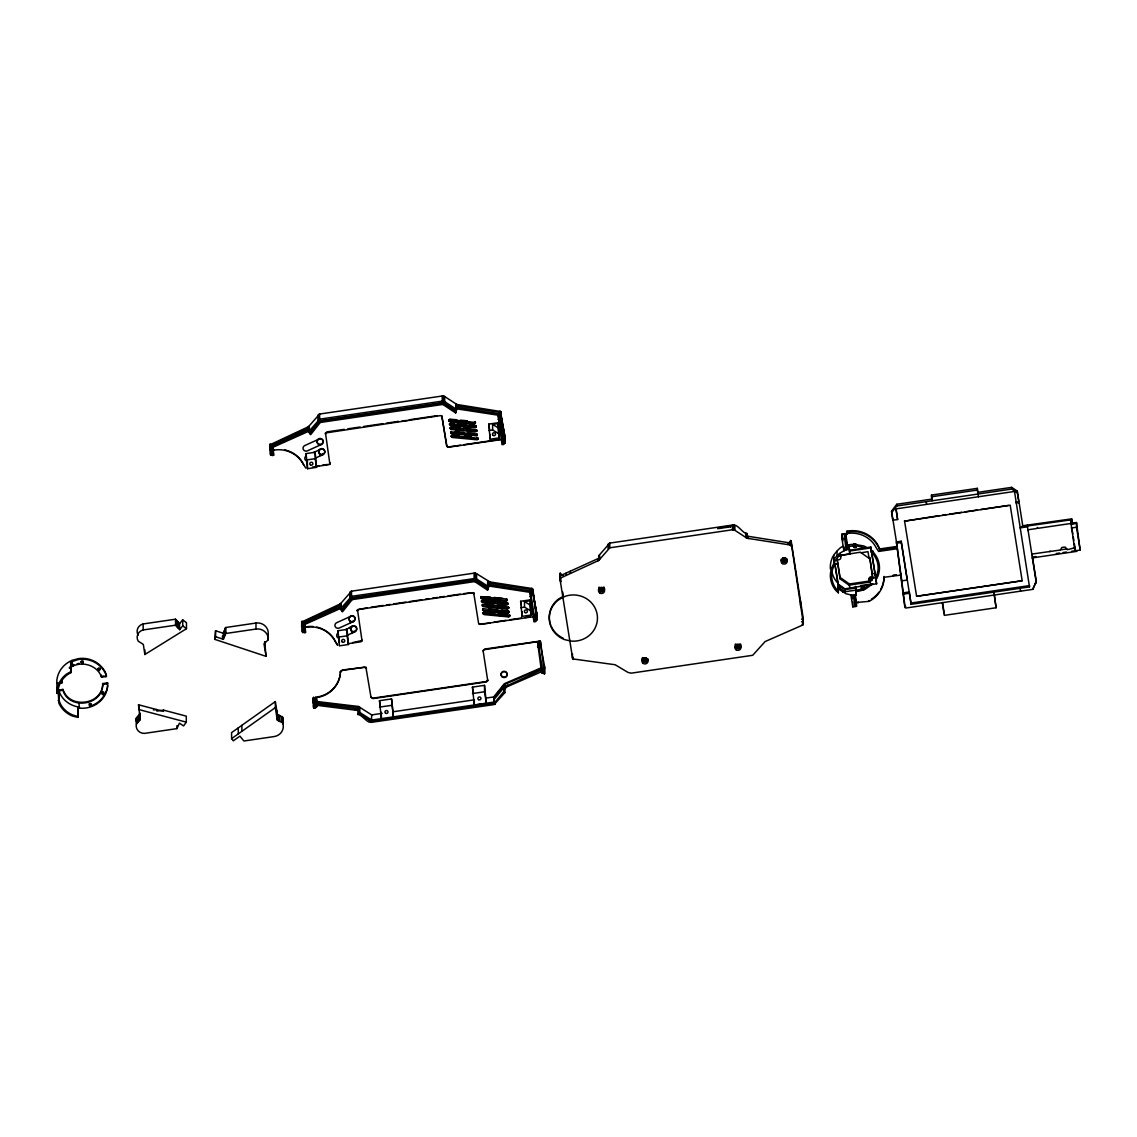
<?xml version="1.0" encoding="UTF-8"?>
<svg xmlns="http://www.w3.org/2000/svg" width="1137" height="1137" viewBox="0 0 1137 1137"><rect width="100%" height="100%" fill="white"/><g stroke="black" fill="none" stroke-linecap="round" stroke-linejoin="round"><path stroke-width="1.5" d="M503.009 426.389L504.913 440.403L504.572 434.917M534.902 603.534L536.806 617.562L536.465 612.061M340.389 671.995L340.304 674.17A27.842 26.734 -0.3 0 1 316.697 697.549L316.768 706.631L315.432 707.939C315.333 692.646 310.5 711.421 315.432 707.512L314.622 702.41M215.575 630.737L214.68 639.321L266.072 656.362L264.068 643.784L268.233 639.79L268.247 633.011A10.659 10.233 -0.3 0 0 267.039 628.434L266.157 627.084A10.659 10.233 -0.3 0 0 255.967 623.048L225.609 627.525L223.364 633.309L223.392 639.307L215.618 636.72L215.575 630.737L223.364 633.309M268.233 639.79L268.275 639.008A10.659 10.233 -0.3 0 0 267.067 634.432L266.186 633.082A10.659 10.233 -0.3 0 0 255.996 629.045L225.652 633.508L223.392 639.307M269.725 444.922L308.539 426.659L319.611 414.039L442.222 396.003L444.666 396.543L456.847 404.474L500.507 411.495L504.956 436.978L504.942 442.762L503.279 444.468L502.028 444.652L497.992 414.309L498.518 417.663M273.605 455.368L272.979 446.429L273.605 455.368L270.492 454.729L270.222 443.998M301.618 622.067L340.432 603.818L351.504 591.183L474.115 573.147L476.559 573.688L489.948 581.945L532.272 588.554L536.849 614.122L536.039 615.785M302.144 626.288L303.522 627.283L304.247 632.385L302.385 631.874L302.115 621.143M788.168 543.372L790.911 540.757L803.276 623.048L802.523 625.137L765.102 641.566L752.708 655.296L631.277 673.147L628.093 672.479L615.174 664.747L572.693 658.906L559.93 578.69L560.001 573.432L563.156 575.478M340.389 672.436L340.475 671.526M313.201 698.274L316.683 697.109A27.842 26.734 -0.3 0 0 340.304 673.744M344.284 429.331L326.76 431.904L325.438 434.078L325.452 433.055M330.085 463.811L330.1 462.958L329.147 464.621L312.448 467.08M357.501 609.83L361.992 640.529L352.683 642.576M357.316 610.398L357.331 611.223L357.345 610.199M504.956 437.404L504.345 443.657M487.531 681.219L487.688 679.94L486.522 681.902L372.908 698.601L370.989 697.251L372.908 698.175L486.522 681.475L487.702 680.281M316.74 702.353L358.453 707.342L359.789 708.195L357.913 710.639L357.942 714.491C361.495 714.05 369.568 726.046 371.401 721L406.549 715.827M801.585 619.096L802.992 619.821L803.262 618.343L791.21 541.439M61.782 681.56L62.293 679.556M89.169 704.741C89.397 708.664 93.419 703.277 89.525 704.286C87.506 703.234 93.689 703.107 90.406 705.366M102.714 685.042C100.994 705.423 69.03 708.82 62.961 689.42L58.058 690.131M350.807 627.823L350.608 628.775A3.056 2.928 -0.3 0 0 351.845 631.461L352.541 631.831A3.056 2.928 -0.3 0 0 356.677 629.415A3.056 2.928 -0.3 0 0 353.181 626.203L353.181 625.776M456.818 419.809L449.755 419.141L448.845 420.761M448.831 420.491L449.755 419.567L475.365 422.523M449.527 424.229L450.494 425.38L475.209 427.725L476.133 426.375M450.252 428.279L451.176 426.929L460.002 427.768M451.29 436.295L452.213 434.945L459.277 435.613M448.845 420.335L449.811 421.656L474.527 423.987L475.451 422.637M450.337 428.82L450.323 427.583L451.218 429.445L475.948 431.776L476.872 430.426M477.298 434.689L477.298 435.116M451.29 436.139L452.256 437.447L476.986 439.792L477.895 438.441M477.497 439.578L477.895 438.171M480.724 597.636L481.136 596.513M508.694 607.84L507.841 608.494L483.111 606.163L482.216 605.168L483.069 604.5L508.324 607.044M482.585 609.972C484.177 606.661 481.591 610.057 483.552 610.853L508.267 613.198L509.191 611.834M483.182 613.44L483.58 612.303L483.182 613.71M480.809 598.176L480.795 596.939L481.704 598.801L506.42 601.146L507.344 599.782M508.026 603.52L507.102 604.87L482.386 602.539L481.42 601.374L482.344 600.45L507.059 602.781L508.026 603.676M482.557 604.728L483.111 606.589L507.841 608.935L508.765 607.57M509.788 615.586L508.879 616.51L483.268 613.554M483.182 613.284L484.149 614.605L508.879 616.936L509.788 615.316M853.432 546.215C854.598 541.34 852.054 547.721 855.18 547.437C859.515 543.642 849.609 543.927 847.534 545.433L847.548 549.285L849.055 549.057L849.041 545.206L849.836 554.003L837.045 555.894L837.017 551.175M873.131 552.71L871.539 554.486L873.131 553.563L872.264 550.805L874.083 553.179A24.573 23.579 -0.3 0 1 877.792 576.487L876.044 579.543M873.131 553.563L873.216 551.957M876.599 575.947L878.02 570.362A23.266 22.328 -0.3 0 0 873.06 553.961L872.932 553.037M282.672 723.786L283.085 722.251A10.659 10.233 -0.3 0 0 282.815 717.532L277.314 714.178L275.31 701.6L231.578 732.626L231.607 738.624L233.298 740.841L239.921 736.136L243.886 741.011L274.23 736.549A10.659 10.233 -0.3 0 0 282.701 729.769L283.127 728.234A10.659 10.233 -0.3 0 0 282.857 723.53L282.53 716.793M442.847 404.445L455.653 412.958L456.264 411.082L443.288 402.626L319.511 420.832L309.591 433.453L310.628 434.689L320.264 422.481L442.847 404.445L443.714 396.102M488.157 588.227L488.768 586.763L475.621 578.392L474.74 581.59L352.157 599.625L342.521 611.834L341.484 610.612L351.404 597.977L475.181 579.771L488.157 588.227L487.546 590.117L474.74 581.59M733.45 526.545C735.468 521.187 743.385 534.418 747.023 533.537L747.052 538.242L790.002 544.964L791.238 546.144M329.886 464.194L325.523 433.296M483.154 650.876L484.76 649.042L539.819 641.126L544.722 667.192L543.969 670.574M530.41 594.822L529.885 591.453L533.921 621.797L535.172 621.612L536.877 619.693L532.926 589.534M560.001 573.432L559.93 578.69M559.944 578.321L598.744 560.427L609.816 547.807L732.427 529.771L734.872 530.311L747.052 538.242M214.68 639.321L215.618 636.72M340.56 671.285L340.418 672.18L342.28 669.991L365.901 667.177L370.989 697.251M483.467 649.781L537.503 641.709L541.667 672.777L544.481 673.815L540.643 641.879M317.237 705.366L357.274 710.383L358.453 707.342L358.453 706.475L316.74 701.501L316.114 697.592M456.264 411.082L456.847 404.474M746.412 535.001L747.023 533.537M746.426 537.559L747.037 536.11L790.57 543.031M136.355 724.127L140.235 719.536L140.192 713.539L136.326 718.129L136.355 724.127A7.931 7.604 -0.3 0 0 144.598 733.379L176.96 728.618L179.419 723.16L183.597 725.918L186.312 722.151L186.283 716.154L163.529 710.113L156.863 711.094M330.028 463.512L329.147 464.194M357.416 610.441L358.652 609.489L472.452 592.747L473.802 593.457L478.578 623.232L479.587 624.44L533.893 616.652L533.352 613.298M340.56 671.711L342.294 670.418L364.437 667.163L366.412 668.556L366.185 667.518M1035.85 556.533L1032.439 557.031L1036.304 581.234L1032.78 589.364L905.791 608.039L904.867 607.385L896.397 541.937L901.257 541.212L911.107 604.301L1029.497 586.891L1029.497 585.598L911.107 603.008M1032.78 589.364L1036.304 581.234M449.584 423.959L450.437 422.879L453.976 423.206M450.693 432.387L451.659 433.709L477.099 435.627L451.659 433.282L451.091 431.406L450.693 432.813M451.361 436.025L452.213 435.372L477.824 438.328M475.053 423.774L475.365 422.097L474.484 421.912M449.527 424.073L450.494 424.954L475.209 427.299L476.062 426.645L475.167 425.636L449.726 423.717M450.266 428.123L451.218 429.019L475.948 431.349L476.801 430.696L475.906 429.701L450.465 427.341M481.477 600.677L487.631 600.521M480.738 597.493L481.69 598.375L506.42 600.706L507.273 600.052M509.191 611.564L508.267 612.758L483.552 610.427L482.585 609.261M833.748 555.453L833.791 564.009L832.042 567.065A24.573 23.579 -0.3 0 0 835.752 590.373L838.367 592.789L838.012 583.068L835.126 564.918M849.822 550.152L870.871 547.053L876.627 583.793L844.89 588.852L838.026 584.006L834.089 559.475L833.25 567.519A23.266 22.328 -0.3 0 0 836.761 589.591L838.367 592.789M853.418 544.978C854.072 549.37 858.009 543.33 855.848 544.822M870.388 579.387C869.279 582.357 874.367 580.168 871.368 578.975C868.526 580.339 874.353 579.827 871.624 577.98M1074.366 543.742L1075.005 547.721L1067.458 549.683L1065.17 547.082L1061.915 547.394L1060.38 550.024L1031.842 554.074L1031.856 554.927M802.31 625.307L802.992 622.394L801.599 621.669M361.779 641.339L361.992 640.103L361.04 641.765L347.68 643.741M541.638 668.499L504.501 684.502L493.671 697.834L494.439 703.334L371.401 721.427L358.908 713.766L359.818 712.473L359.789 707.328M313.329 702.865L313.457 697.549M896.155 509.134L897.619 519.524L892.744 520.234L891.55 511.096L896.78 504.26L932.127 499.058L931.501 495.078L977.337 488.341L977.991 494.041M891.564 512.801L896.795 505.979L896.78 504.26M309.591 433.026L308.553 431.804L319.639 419.169L442.25 401.148L444.695 401.688L456.875 409.618M341.484 610.171L340.446 608.949L351.532 596.328L475.621 578.392M598.744 560.427L598.716 555.723L609.787 543.088L732.399 525.067L733.891 525.166L733.919 529.87M309.591 433.453L319.511 421.258L318.658 414.365M341.484 610.612L351.404 598.417L350.551 591.51M494.439 703.334L493.671 696.967L504.501 683.65L541.638 667.646L541.667 672.777M371.088 722.379L494.183 704.57L504.942 692.589L504.927 688.738L506.548 687.004L541.681 671.683M179.561 623.701L182.702 619.864L186.454 622.692L186.482 628.69L144.868 654.5L143.319 644.409L138.202 641.154A7.931 7.604 -0.3 0 1 143.191 629.955L143.148 623.957L175.524 619.196L179.561 623.701L179.603 629.699L175.553 625.194L175.524 619.196M179.603 629.699L182.73 625.862L182.702 619.864M504.927 688.738L502.511 686.947L503.378 685.981L505.595 687.913L505.595 686.62M494.41 699.056L503.762 687.871L503.776 691.722L494.439 702.908L495.235 704.215M357.942 714.491L358.908 713.34L371.401 721.427L371.7 714.917L358.453 706.475M325.722 432.941L440.559 415.602L441.995 416.611L446.685 446.088L447.694 447.296L502 439.507M357.615 609.659L367.422 607.769M500.379 411.409L500.536 416.639L499.115 417.876L503.279 444.041M498.006 419.439L499.115 418.302L499.1 414.024L456.235 407.217L456.847 405.767L499.811 412.475L497.992 415.161L457.33 408.936M532.272 588.554L532.301 593.699L531.007 595.021L535.172 621.612M529.899 596.598L531.007 595.447L530.993 591.169L488.128 584.375L488.739 582.911L531.704 589.62L529.885 592.306L487.517 585.825M475.238 423.149L448.916 420.605M477.696 438.953L451.375 436.409M483.396 612.928L509.717 615.472M481.491 601.487L507.827 604.458M839.149 555.581L834.103 562.175L833.776 560.157L835.112 557.812L839.561 553.378L844.578 550.45L849.055 549.057L849.836 554.003M870.672 584.12L864.376 588.255M313.485 702.694L313.641 697.422M231.607 738.624L275.353 707.598L275.31 701.6M309.037 431.108L272.979 447.282L270.236 445.292L308.539 427.953M340.929 608.252L304.872 624.426L302.129 622.436L340.432 605.097M560.47 575.663L598.73 558.295M451.091 431.847L476.858 434.163M70.707 671.683L66.33 674.227A25.554 24.531 -0.3 0 0 56.907 690.685L56.964 693.385L57.93 693.243C57.66 684.659 63.203 676.359 70.864 672.678L70.665 662.047L78.396 659.488A25.554 24.531 -0.3 0 1 105.656 673.871L106.437 676.472L101.534 677.197C97.327 664.378 79.704 660.043 69.385 668.3M70.864 672.678L70.821 663.042L72.199 662.246M69.371 667.447L72.128 665.841M72.839 665.429L73.976 664.775M99.516 669.849C102.188 667.689 96.275 667.049 98.379 669.721M853.986 544.85L854.711 543.699M870.757 551.886L872.264 551.672M838.353 588.938L845.985 593.756L850.888 594.907L852.793 606.874L856.502 606.319L856.488 602.468L868.981 601.374L871.411 600.038A28.055 26.933 -0.3 0 0 884.017 577.298L900.959 575.052L897.178 547.238L879.64 549.811A28.539 27.402 -0.3 0 0 846.98 532.059L846.966 531.192A28.539 27.402 -0.3 0 1 879.64 548.958L897.178 546.385L891.55 511.096M313.528 452.498L321.288 449.058A3.056 2.928 -0.3 0 1 324.784 452.27A3.056 2.928 -0.3 0 1 320.648 454.672L319.952 454.317A3.056 2.928 -0.3 0 1 318.715 451.631L318.829 451.204M319.881 455.624L322.979 454.203M316.043 457.827L322.979 454.629M349.329 627.624L352.413 626.203M345.421 629.642L353.181 626.203M351.774 632.769L354.872 631.348L351.788 632.996M347.936 634.986L354.872 631.774M318.914 439.138L304.858 445.533A3.056 2.928 -0.3 0 0 303.281 449.385A3.056 2.928 -0.3 0 0 307.303 450.892L321.373 444.496M350.807 616.282L336.751 622.678A3.056 2.928 -0.3 0 0 335.173 626.544A3.056 2.928 -0.3 0 0 339.196 628.036L353.266 621.641M350.139 622.849L353.252 621.214A3.056 2.928 -0.3 0 0 352.371 615.629M307.985 429.885L271.615 446.287L271.629 450.565L273.008 451.56M339.878 607.03L303.508 623.431L304.247 632.812L305.498 632.513L304.872 623.573L305.498 632.513M274.585 445.704L277.798 444.269M282.601 442.108L293.843 437.063M297.041 435.627L301.859 433.467M308.084 622.138L317.706 617.817M320.918 616.368L325.736 614.207M333.752 610.612L336.964 609.176M541.482 669.92L504.572 686.89L503.449 684.929M1050.56 551.317L1049.266 551.516M56.964 693.385L56.85 680.182A25.554 24.531 -0.3 0 1 71.986 660.412L78.396 658.636A25.554 24.531 -0.3 0 1 105.656 673.005L106.437 676.472M324.542 450.351A3.056 2.928 -0.3 0 0 321.288 448.632L320.52 448.845A3.056 2.928 -0.3 0 0 318.914 450.465M76.989 663.937L79.135 663.34M481.377 596.797L506.377 599.057L507.344 599.938M849.24 546.456L853.432 545.831L853.546 546.584M272.809 449.982L274.088 449.683M273.576 450.224L274.088 450.11A27.387 26.293 -0.3 0 1 303.65 464.976M304.702 627.127L305.981 626.828M305.469 627.382L305.981 627.254A27.387 26.293 -0.3 0 1 335.543 642.121L337.646 645.205L335.543 641.694A27.387 26.293 -0.3 0 0 323.391 629.443M846.966 531.192L847.307 534.191L845.8 534.418L845.829 538.27L841.963 538.839L843.881 550.862C846.383 538.981 832.924 554.643 832 558.509A24.573 23.579 -0.3 0 0 830.408 569.111M1016.137 502.113L1018.88 501.715L1018.88 502.568L1016.137 502.98L1016.137 501.687M1027.365 525.095L1022.874 525.763L1020.102 527.881L1027.393 526.801L1027.365 525.095L1071.679 518.87L1072.347 524.001L1071.992 520.973L1072.006 521.84M1071.679 518.87L1071.679 519.737L1022.874 526.616L1017.317 491.141L1011.717 487.361L977.976 492.321M347.794 428.82L360.059 427.015M363.57 426.503L382.842 423.66M386.353 423.149L398.618 421.344M402.114 420.818L407.387 420.477M409.121 419.795L437.063 415.687M488.739 424.115L497.793 422.793L499.214 437.901L490.161 439.223L488.739 424.115L489.578 429.331M499.214 437.901L498.518 433.552L492.634 429.971L492.605 424.414L497.793 423.646L497.793 422.793M306.109 453.592L315.148 452.256L316.569 467.364L307.516 468.7L306.109 453.592L305.938 456.079A3.056 2.928 -0.3 0 0 306.734 461.096L307.516 461.267M488.782 430.539L492.634 429.971M306.137 460.016L315.191 458.68L316.569 467.364M315.788 466.156L319.127 465.673M322.467 465.175L327.484 464.436M441.824 416.17L446.898 446.216L448.518 446.955L460.499 445.192M463.939 444.681L500.067 439.365M932.127 499.058L932.141 500.777L931.516 496.798L977.351 490.047L977.337 488.341M896.795 505.979L1011.717 489.066L1017.331 492.861L1018.88 502.568M143.191 629.955L175.553 625.194M904.512 520.732L916.593 596.285L1022.163 580.751L1010.196 505.198L904.526 521.158L939.162 515.644M942.63 515.132L946.098 514.62M949.566 514.109L961.689 512.332M965.157 511.821L977.28 510.03M980.748 509.518L1008.462 505.453M841.963 538.839L841.934 534.12L847.307 533.338M370.918 607.257L383.183 605.452M386.694 604.927L390.204 604.415M393.7 603.903L405.966 602.098M409.476 601.587L421.742 599.782M425.252 599.256L428.763 598.744M432.259 598.233L437.518 597.451M439.266 597.195L444.51 596.428M448.006 595.916L460.229 594.111M463.725 593.599L473.518 592.647M71.986 660.412L72.839 666.296M71.361 661.862L72.128 661.748M843.825 550.564L844.578 550.45M896.411 543.216L901.271 542.505L901.257 541.212M849.822 551.004L870.871 547.92L870.871 547.053M520.632 601.274L529.686 599.938L531.107 615.046L522.054 616.368L520.632 601.274L521.187 604.742M531.107 615.046L530.41 610.697L524.527 607.13L524.498 601.558L529.686 600.791L529.686 599.938M861.064 552.781L868 551.672L869.066 558.409M338.002 630.737L347.041 629.401L348.462 644.508L339.409 645.844L338.002 630.737L337.831 633.224A3.056 2.928 -0.3 0 0 337.931 637.871M1072.347 523.148L1076.483 522.537L1080.15 550.081L1074.906 550.862L1070.542 519.893M1027.393 525.948L1028.004 530.638L1028.004 529.785L1036.333 528.563L1037.655 527.483L1038.266 528.279L1071.125 523.446M1072.347 523.574L1076.497 522.963M1071.253 524.171L1076.497 523.404M520.675 607.684L524.527 607.13M1071.267 528.023L1076.512 527.255L1076.483 522.537M338.03 637.161L347.083 635.825L348.462 644.508M56.907 682.896L57.873 682.754M101.108 674.923L101.534 676.33L104.163 675.947M106.437 675.62L105.471 676.614M59.195 683.422L61.81 683.039L61.81 682.172M478.919 623.957C478.933 623.573 488.413 624.042 490.672 622.593M494.112 622.081L506.164 620.305M509.603 619.807L521.641 618.031M525.081 617.533L530.24 616.766M107.589 682.854L107.589 683.707L102.7 684.431L102.685 683.564L107.589 682.854L107.66 686.421A25.554 24.531 -0.3 0 1 79.448 708.109L77.785 706.759L77.984 717.39L73.01 716.225A25.554 24.531 -0.3 0 1 58.897 703.234L57.902 686.819M102.685 683.564C103.865 705.31 69.258 710.838 62.961 690.273L59.039 690.855C61.625 699.781 70.309 705.978 79.348 707.129L78.595 707.242M1060.48 549.853L1066.804 548.929M837.116 559.006L840.044 577.369L849.438 583.992L870.288 580.922L870.302 581.988L849.438 585.058L849.865 588.127M1056.273 553.534L1059.684 553.023M1063.081 552.525L1066.492 552.028M1071.594 551.274L1075.005 550.777M58.115 700.619L59.081 700.477C61.526 708.792 69.343 715.059 77.828 716.395M860.553 585.612L872.775 583.807L864.774 589.52L858.606 591.24L856.275 591.283L855.493 586.351L856.289 595.134L854.782 595.362L856.502 606.319M855.507 588.056L844.905 589.62L838.026 584.773M907.241 578.79L907.255 580.083L901.584 580.908L901.57 579.628M855.521 590.202L842.815 592.064L842.801 590.785M537.531 646.839L539.464 646.186L540.771 647.379M903.219 592.86L909.344 591.965L911.107 604.301M903.233 594.154L909.344 593.244M996.097 607.755L994.065 593.343L996.097 607.755L944.293 615.373L942.275 602.681M381.321 712.274L381.364 718.698L379.474 700.69L391.54 698.914L393.416 716.921L391.54 698.914M472.438 687.118L484.504 685.341L486.38 703.334L474.314 705.111L472.438 687.118L473.504 693.726M379.516 707.115L391.583 705.338M472.48 693.542L484.547 691.765L484.504 685.341M371.7 714.917L382.146 713.368M392.606 711.833L474.499 699.795M486.693 697.99L493.671 696.967M493.685 702.112L371.728 720.048L359.818 712.473M410.073 715.315L445.221 710.142M448.745 709.63L483.893 704.457M487.403 703.945L492.676 703.163M850.945 595.205L856.289 595.134L856.275 591.283M896.368 574.725L893.312 575.066L893.327 575.933M153.396 709.914L156.835 709.616M314.622 702.851L316.143 702.723M856.459 545.774L864.902 547.935M875.291 575.521L876.712 576.061A1.521 1.464 -0.3 0 1 874.964 578.335M856.076 590.046L861.69 589.392M288.229 450.906A27.387 26.293 -0.3 0 1 303.65 464.55L305.754 468.06M460.357 420.15L467.421 420.818M457.5 423.547L466.341 424.371M469.865 424.712L475.906 426.034M463.541 428.095L470.604 428.763M455.141 431.534L463.967 432.358M467.506 432.7L474.57 433.368M464.578 436.111L471.642 436.779M490.473 597.124L481.647 596.712M494.012 597.451L502.838 598.289M491.17 600.862L499.996 601.686M503.52 602.027L508.026 603.25M484.831 604.244L493.671 605.083M497.196 605.41L506.022 606.248M488.796 608.835L497.636 609.674M501.161 610.015L508.225 610.683L509.106 611.734M483.509 608.764L508.751 611.308M485.869 612.26L494.694 613.085M498.233 613.426L507.059 614.264M317.109 703.874L357.871 708.863L358.894 709.488L358.908 713.766M475.962 410.94L479.345 411.452M491.212 413.271L494.595 413.783M494.297 586.01L497.679 586.521M502.767 587.303L506.15 587.829M509.547 588.341L512.929 588.867M476.872 430.852L475.906 429.701M477.895 438.598L476.943 437.702M850.888 594.907L851.698 595.092M507.344 600.222L506.377 599.057M569.58 639.918L569.68 640.799M747.052 537.389L748.26 537.716M140.235 719.536L138.529 704.769L163.543 711.392L163.529 710.113M138.558 709.474L186.312 722.151M275.353 707.598L277.343 720.176L282.559 722.791M867.005 547.622L863.836 545.945L855.109 544.538L855.109 543.685M509.788 615.742L509.106 614.918M349.187 617.903A3.056 2.928 -0.3 0 1 353.138 616.24A3.056 2.928 -0.3 0 1 354.872 620.035A3.056 2.928 -0.3 0 1 350.921 621.697L350.224 621.115A3.056 2.928 -0.3 0 1 349.002 618.429M870.288 580.922L869.833 580.666A2.288 2.203 -0.3 0 1 869.407 580.254M870.302 581.988L869.833 581.732A2.288 2.203 -0.3 0 1 869.435 578.648A2.288 2.203 -0.3 0 1 872.647 578.264L869.748 557.443L872.946 578.548M492.605 424.414L498.489 427.981L498.518 433.552M524.498 601.558L530.382 605.14L530.41 610.697M456.264 411.509L443.288 403.052L319.511 421.258L320.264 422.481M488.157 588.653L475.181 580.211L351.404 598.417L352.157 599.625M500.408 416.54L504.984 442.549M532.301 593.699L532.955 594.665M869.748 558.821L860.368 552.198L839.504 555.552A2.288 2.203 -0.3 0 1 840.499 558.722A2.288 2.203 -0.3 0 1 837.102 559.262L840.058 578.832L849.438 585.441L849.438 583.992M900.945 574.199L904.867 605.666L905.777 606.334M270.251 449.143L271.629 450.138L272.354 455.667M303.522 627.709L304.901 628.718M503.776 691.722L504.942 692.589M182.73 625.862L186.482 628.69M790.684 540.558L790.926 545.476M838.339 586.806L840.357 588.639M838.012 583.068L836.733 581.888A23.266 22.328 -0.3 0 1 831.644 568.401M871.454 550.763L872.605 551.857L872.605 550.99M872.932 577.482L872.647 577.198A2.288 2.203 -0.3 0 0 869.123 579.756M314.395 703.362L314.281 708.351M598.716 555.723L599.753 557.372M873.23 553.193L872.889 551.26M477.071 433.922L477.298 434.846M508.523 606.803L508.751 607.726M473.717 592.889L473.887 593.756L473.802 593.031M449.612 424.769L449.513 423.803M572.48 653.846L572.408 658.181M138.529 704.769L139.339 709.531M1076.512 527.255L1080.15 550.081M1072.02 529.06L1072.802 533.949M1073.328 537.218L1073.84 540.473M1028.004 529.785L1036.304 582.954M1029.497 586.891L1014.303 490.203L1014.303 491.482L895.928 508.893L897.619 519.524M1020.088 588.27L1020.557 591.169M977.351 490.047L978.417 496.77M942.516 602.553L944.278 613.667M926.186 501.659L926.612 504.387M901.271 542.505L907.255 580.083M870.871 547.92L876.627 583.793M846.042 549.91L844.194 533.793M853.247 595.205L855.052 606.547M841.934 534.12L843 540.828M851.712 595.49L852.238 598.829M833.791 564.009L834.103 566.027M530.951 598.176L531.476 601.53M538.796 646.228L543.074 673.516M537.503 641.709L538.341 646.896M499.115 418.302L503.279 444.468M500.394 429.431L500.934 432.785M497.793 423.646L498.489 427.981M487.688 680.367L483.097 650.691M484.547 691.765L486.38 703.334M379.474 700.69L380.27 705.651M339.21 638.369L339.394 642.632M307.317 461.224L307.516 468.7M71.333 661.649L71.489 662.658M78.538 706.93L78.709 707.939M70.665 662.047L70.821 663.042M846.98 532.059L847.307 534.191M845.8 534.418L847.534 545.433M855.251 594.637L856.488 602.468M845.829 538.27L847.548 549.285M560.541 578.065L561.095 581.575M562.744 592.093L563.298 595.603M78.95 703.135L79.448 708.109M536.522 612.985L536.806 617.562M504.629 435.841L504.913 440.403M536.863 615.415L536.877 617.974L532.94 592.96L536.849 614.122L536.778 620.106M504.97 438.257L504.984 440.829L501.047 415.815L504.956 436.978L504.785 443.16M508.765 608.011L508.694 608.267M476.133 426.801L476.048 425.835L476.062 427.071M61.782 680.708L61.81 683.039M844.89 588.852L844.919 591.752L838.04 586.919L838.04 590.771M1076.696 550.521L1076.711 551.374L1032.453 557.883L1032.453 558.75M1074.877 546.996L1074.906 550.862M1072.234 522.423L1072.234 523.29M1022.163 580.751L916.593 596.285M1017.985 495.32L1017.999 497.04M1017.317 491.141L1017.331 492.861M1011.717 487.361L1011.717 489.066M931.501 495.078L931.516 496.798M904.867 605.666L904.867 607.385M900.959 575.052L900.959 575.905M900.717 573.361L900.731 574.213M897.377 549.526L897.377 548.674L878.631 551.445L876.528 548.361A27.387 26.293 -0.3 0 0 850.533 533.125L847.193 533.466L847.193 532.613M897.178 546.385L897.178 548.091M892.744 518.955L892.744 520.234M881.147 548.745L881.161 549.597M879.64 548.958L879.64 549.811M874.964 573.304L872.178 573.716M873.102 551.587L873.102 552.44M872.662 553.321L872.662 554.174M872.321 553.52L872.321 554.373M871.866 550.72L871.88 551.573M871.937 553.62L871.937 554.486M868.981 600.521L868.981 601.374M858.108 602.127L858.108 602.98M856.332 544.552L856.36 546.527M856.133 544.225L856.133 545.078M856.175 546.002L856.175 546.869M855.891 546.286L855.905 547.139M855.493 543.77L855.493 544.637M855.55 546.485L855.564 547.338M855.166 546.584L855.18 547.437M854.768 546.599L854.782 547.451M854.328 543.799L854.328 544.651M854.384 546.499L854.384 547.366M854.043 546.314L854.043 547.181M853.745 546.058L853.759 546.911M853.716 544.268L853.517 545.462M852.764 602.169L852.793 606.874M840.044 577.369L840.058 578.832M803.262 618.343L803.276 623.815M803.191 619.352L803.006 624.54M802.864 622.621L802.864 624.753M802.694 622.82L802.523 625.137M800.547 601.317L800.576 606.035M790.997 540.885L791.025 545.589M790.556 540.459L790.712 545.263M790.002 542.818L790.002 544.964M748.26 536.437L748.26 538.568M745.915 532.969L745.943 537.673M734.857 525.607L734.872 530.311M734.09 525.223L734.118 529.941M733.678 525.109L733.706 529.814M733.464 525.067L733.493 529.771M733.251 525.038L733.28 529.757M732.399 525.067L732.427 529.771M609.787 543.088L609.816 547.807M608.835 543.429L608.863 548.133M608.082 544.069L608.096 548.787M599.497 554.941L599.526 559.66M597.764 558.864L597.778 561.01M573.275 657.314L573.29 659.46M570.333 571.186L570.348 573.318M566.141 573.062L566.155 575.208M562.858 597.38L562.858 596.527L558.31 599.171A24.09 23.124 -0.3 0 0 550.72 625.108M560.413 573.062L560.442 577.767M560.285 577.88L560.299 581.021M544.722 667.192L544.595 673.587M544.452 668.684L544.481 673.815M540.445 641.566L540.572 646.854M540.16 641.311L540.331 646.569M539.99 641.211L540.018 646.342M539.819 641.126L539.848 646.271M539.45 641.041L539.663 646.214M539.052 641.055L539.08 646.186M536.65 615.174L536.55 620.489M536.38 615.515L536.238 620.802M532.514 588.739L532.741 594.111M532.4 588.639L532.429 593.784M531.69 588.341L531.704 589.62M522.025 611.564L522.054 616.368M509.703 615.046L509.731 616.282M507.258 599.256L507.273 600.478M507.685 685.057L507.685 686.336M506.533 685.71L506.548 687.004L504.501 683.65M504.629 438.2L504.515 443.515M501.033 412.39L501.062 417.521M502.511 686.08L502.511 686.947M500.82 411.821L500.848 416.966M500.621 411.594L500.749 416.838M499.797 411.196L499.811 412.475M490.132 434.405L490.161 439.223M489.948 581.945L489.962 583.238M488.739 581.632L488.768 586.763M487.631 581.05L487.659 586.195M487.531 587.26L487.546 590.117M483.253 612.744L483.268 613.98M482.358 604.5L482.386 606.206M477.81 437.901L477.838 439.138M476.787 429.885L476.801 431.122M476.559 573.688L476.588 578.832M475.365 422.097L475.38 423.334M475.607 573.247L475.834 578.449M475.394 573.204L475.422 578.335M475.181 573.162L475.209 578.292M474.968 573.133L474.996 578.264M474.115 573.147L474.143 578.292M474.3 700.293L474.314 705.111M458.055 404.8L458.069 406.094M455.738 403.905L455.766 409.05M455.639 410.102L455.653 412.958M451.361 435.599L451.375 436.835M450.892 431.605L450.92 433.325M448.902 419.795L448.916 421.031M444.666 396.543L444.695 401.688M443.913 396.173L443.942 401.304M443.501 396.046L443.529 401.19M443.288 396.003L443.316 401.148M443.075 395.989L443.103 401.119M442.222 396.003L442.25 401.148M441.909 415.886L441.995 416.611M355.241 708.621L355.256 709.914M353.252 621.214L353.252 621.427A3.056 2.928 -0.3 0 1 350.921 621.484L350.864 621.669M351.504 591.183L351.532 596.328M350.722 628.136L350.722 628.349A3.056 2.928 -0.3 0 0 351.845 631.035M349.784 592.164L349.812 597.309M347.041 629.401L347.155 636.308M341.214 603.036L341.242 608.167M340.432 603.818L340.446 608.949M339.466 604.387L339.48 605.666M319.611 414.039L319.639 419.169M317.891 415.019L317.919 420.15M316.74 701.501L316.768 706.631M315.148 452.256L315.262 459.149M315.489 697.208L315.517 702.78M314.025 702.879L314.167 708.195M313.755 697.379L313.968 707.839M313.258 697.834L313.229 703.405M309.321 425.892L309.349 431.022M308.539 426.659L308.553 431.804M307.573 427.242L307.587 428.521M302.954 627.411L302.968 632.542M302.84 627.368L302.868 632.499M302.556 628.86L302.669 632.371M302.371 628.448L302.385 631.874M301.703 621.527L301.632 627.198M281.749 716.424L281.777 722.407M279.901 715.471L279.944 721.469M278.423 714.732L278.451 720.73M277.314 714.178L277.343 720.176M276.689 710.27L276.732 716.253M271.061 450.266L271.075 455.397M270.833 450.167L270.976 455.354M270.663 450.01L270.777 455.226M270.478 451.304L270.492 454.729M269.81 444.382L269.796 449.598M269.739 444.553L269.739 450.053M266.072 656.362L264.665 641.709L264.694 647.692M255.967 623.048L255.996 629.045M241.854 725.335L241.883 731.333M238.258 727.893L238.287 733.877M225.609 627.525L225.652 633.508M225.467 627.88L225.51 633.877M224.927 629.273L224.97 635.27M224.359 630.737L224.401 636.72M222.497 635.938L222.511 638.937M178.026 621.982L178.054 627.979M176.946 620.788L176.974 626.771M176.946 725.619L176.96 728.618M175.951 619.679L175.993 625.677M144.84 649.795L144.868 654.5M139.624 712.7L139.638 720.233M138.487 715.571L138.515 721.569M137.364 716.907L137.392 722.905M106.622 682.996L106.622 683.849M101.534 676.33L101.534 677.197M77.941 707.754L77.984 717.39M62.961 689.42L62.961 690.273M59.025 689.988L59.081 700.477M603.022 587.388A1.521 1.464 -0.3 0 1 601.544 589.065A1.521 1.464 -0.3 0 1 599.995 587.445M739.448 644.224A1.521 1.464 -0.3 0 1 737.97 645.915A1.521 1.464 -0.3 0 1 736.421 644.281M646.484 657.797A1.521 1.464 -0.3 0 1 645.006 659.488A1.521 1.464 -0.3 0 1 643.457 657.854M740.969 645.29A3.056 2.928 -0.3 0 1 738.41 648.63A3.056 2.928 -0.3 0 1 734.928 646.171M735.099 644.665A3.056 2.928 -0.3 0 1 735.483 643.997M740.329 643.897A3.056 2.928 -0.3 0 1 740.741 644.551M787.174 559.049A3.056 2.928 -0.3 0 1 784.232 562.417A3.056 2.928 -0.3 0 1 781.133 559.162M785.553 557.613A1.521 1.464 -0.3 0 1 784.189 559.66A1.521 1.464 -0.3 0 1 782.739 557.67M604.543 588.44A3.056 2.928 -0.3 0 1 601.985 591.78A3.056 2.928 -0.3 0 1 598.503 589.336M598.673 587.829A3.056 2.928 -0.3 0 1 599.057 587.161M603.903 587.062A3.056 2.928 -0.3 0 1 604.315 587.715M648.005 658.863A3.056 2.928 -0.3 0 1 644.253 662.146A3.056 2.928 -0.3 0 1 642.519 657.57M563.17 638.155A24.09 23.124 -0.3 0 1 551.303 626.515M840.001 554.188A2.288 2.203 -0.3 0 1 840.641 556.803M876.073 574.753A1.521 1.464 -0.3 0 1 876.94 576.644A1.521 1.464 -0.3 0 1 874.964 577.482M884.017 576.445A28.055 26.933 -0.3 0 1 880.72 589.35M878.901 592.206A28.055 26.933 -0.3 0 1 871.411 599.185M350.224 621.328A3.056 2.928 -0.3 0 1 349.002 618.642L349.187 617.689A3.056 2.928 -0.3 0 1 350.807 616.069L350.807 615.856A3.056 2.928 -0.3 0 1 351.575 615.643M354.758 625.947A3.056 2.928 -0.3 0 1 356.492 629.727A3.056 2.928 -0.3 0 1 352.541 631.405M350.807 627.61A3.056 2.928 -0.3 0 1 352.413 625.99M350.807 628.036A3.056 2.928 -0.3 0 1 352.427 626.416M307.161 626.658A27.387 26.293 -0.3 0 1 313.13 626.544M316.683 627.07A27.387 26.293 -0.3 0 1 322.325 628.932M504.473 671.313A3.056 2.928 -0.3 0 1 507.059 675.037A3.056 2.928 -0.3 0 1 502.781 676.842A3.056 2.928 -0.3 0 1 501.673 672.493M502.227 671.939A3.056 2.928 -0.3 0 1 503.677 671.327M107.645 685.554A25.554 24.531 -0.3 0 1 92.509 705.324M136.753 722.748A7.931 7.604 -0.3 0 1 136.326 718.129M138.174 635.157A7.931 7.604 -0.3 0 1 143.148 623.957M324.77 451.076A3.056 2.928 -0.3 0 1 320.648 454.246L319.952 453.876A3.056 2.928 -0.3 0 1 318.715 451.204M318.914 450.892A3.056 2.928 -0.3 0 1 320.535 449.271M317.294 440.758A3.056 2.928 -0.3 0 1 321.245 439.095A3.056 2.928 -0.3 0 1 322.979 442.876A3.056 2.928 -0.3 0 1 319.028 444.553L318.332 444.183A3.056 2.928 -0.3 0 1 317.109 441.497L317.294 440.332A3.056 2.928 -0.3 0 1 321.245 438.655A3.056 2.928 -0.3 0 1 322.979 442.449A3.056 2.928 -0.3 0 1 319.028 444.112L318.332 443.757A3.056 2.928 -0.3 0 1 317.109 441.071M284.79 449.925A27.387 26.293 -0.3 0 1 287.092 450.522M81.239 661.407C82.177 665.742 84.934 658.792 81.239 661.407M81.239 662.26C82.177 666.595 84.934 659.659 81.239 662.26M97.995 669.295C98.933 673.63 101.705 666.694 97.995 669.295M101.804 692.376C102.742 696.711 105.499 689.775 101.804 692.376M101.818 693.229C102.742 697.578 105.514 690.628 101.818 693.229M563.682 596.897L558.31 600.023A24.09 23.124 -0.3 0 0 564.606 639.605L570.717 641.055A24.09 23.124 -0.3 0 0 597.181 614.563A24.09 23.124 -0.3 0 0 563.682 596.897M730.622 526.815L717.802 528.705L717.802 527.952L730.622 526.061L730.622 526.815M837.628 563.625L834.842 564.25L837.628 563.625M600.62 590.075A1.521 1.464 -0.3 0 0 603.036 589.051A1.521 1.464 -0.3 0 0 600.904 587.545A1.521 1.464 -0.3 0 0 600.62 590.075M643.187 663.383A3.056 2.928 -0.3 0 0 648.019 661.336A3.056 2.928 -0.3 0 0 643.769 658.337A3.056 2.928 -0.3 0 0 643.187 663.383M737.046 646.91A1.521 1.464 -0.3 0 0 739.462 645.887A1.521 1.464 -0.3 0 0 737.33 644.395A1.521 1.464 -0.3 0 0 737.046 646.91M644.082 660.483A1.521 1.464 -0.3 0 0 646.498 659.46A1.521 1.464 -0.3 0 0 644.366 657.968A1.521 1.464 -0.3 0 0 644.082 660.483M782.37 563.554A3.056 2.928 -0.3 0 0 787.202 561.522A3.056 2.928 -0.3 0 0 782.952 558.523A3.056 2.928 -0.3 0 0 782.37 563.554M783.265 560.669A1.521 1.464 -0.3 0 0 785.681 559.646A1.521 1.464 -0.3 0 0 783.549 558.139A1.521 1.464 -0.3 0 0 783.265 560.669M736.151 649.81A3.056 2.928 -0.3 0 0 740.983 647.763A3.056 2.928 -0.3 0 0 736.733 644.764A3.056 2.928 -0.3 0 0 736.151 649.81M599.725 592.96A3.056 2.928 -0.3 0 0 604.557 590.927A3.056 2.928 -0.3 0 0 600.308 587.914A3.056 2.928 -0.3 0 0 599.725 592.96M861.974 589.662A1.521 1.464 -0.3 0 0 864.39 588.639A1.521 1.464 -0.3 0 0 862.258 587.133A1.521 1.464 -0.3 0 0 861.974 589.662M861.96 588.81A1.521 1.464 -0.3 0 0 864.39 587.786A1.521 1.464 -0.3 0 0 862.258 586.28A1.521 1.464 -0.3 0 0 861.96 588.81M524.981 612.545A1.521 1.464 -0.3 0 0 527.397 611.521A1.521 1.464 -0.3 0 0 525.28 610.029A1.521 1.464 -0.3 0 0 524.981 612.545M342.336 642.007A1.521 1.464 -0.3 0 0 344.767 640.998A1.521 1.464 -0.3 0 0 342.635 639.491A1.521 1.464 -0.3 0 0 342.336 642.007M502.327 677.012A3.056 2.928 -0.3 0 0 507.173 674.966A3.056 2.928 -0.3 0 0 502.909 671.967A3.056 2.928 -0.3 0 0 502.327 677.012M478.535 699.625A1.521 1.464 -0.3 0 0 480.951 698.601A1.521 1.464 -0.3 0 0 478.819 697.095A1.521 1.464 -0.3 0 0 478.535 699.625M385.571 713.197A1.521 1.464 -0.3 0 0 387.987 712.174A1.521 1.464 -0.3 0 0 385.855 710.668A1.521 1.464 -0.3 0 0 385.571 713.197M493.088 435.4A1.521 1.464 -0.3 0 0 495.505 434.377A1.521 1.464 -0.3 0 0 493.387 432.884A1.521 1.464 -0.3 0 0 493.088 435.4M310.444 464.862A1.521 1.464 -0.3 0 0 312.874 463.853A1.521 1.464 -0.3 0 0 310.742 462.347A1.521 1.464 -0.3 0 0 310.444 464.862"/></g></svg>
